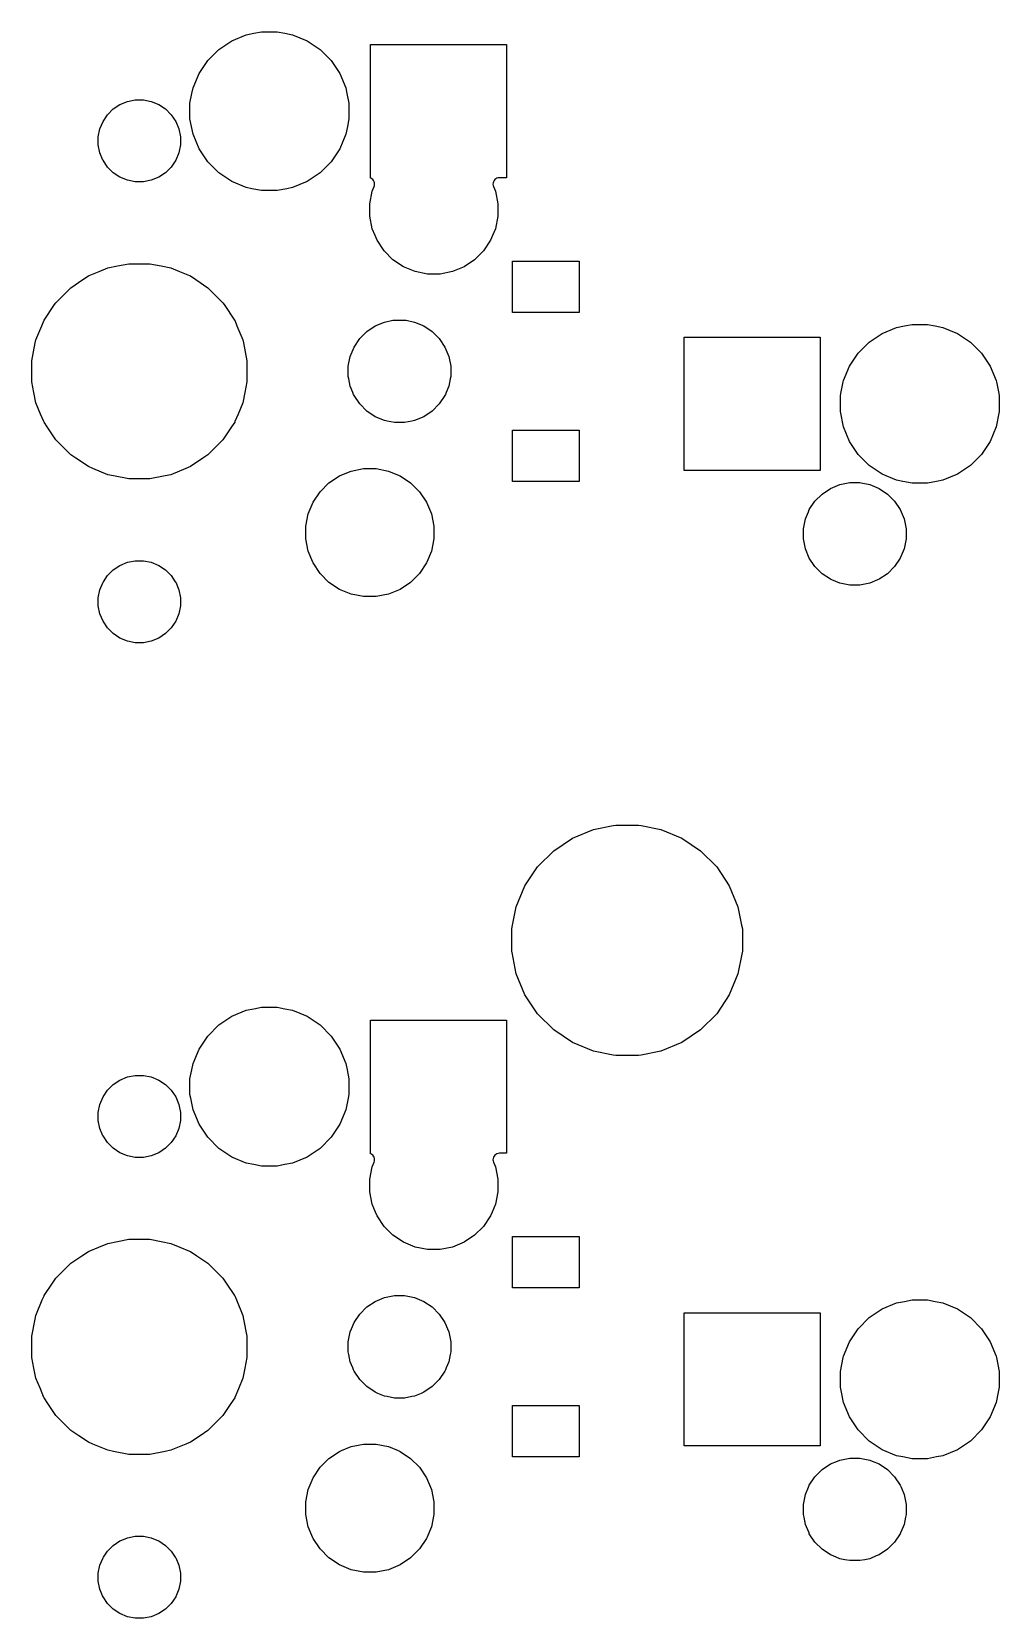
# Model space of a CAD drawing. Extents: x 52 to 337, y -159 to -34.
# Drawn here: x 278.89 to 297.78, y -70.39 to -39.41 of the extents above; entities that cross this region are included whole.
import ezdxf

# ---------------------------------------------------------------- set-up
doc = ezdxf.new("R2010")
doc.units = 0
doc.layers.add('BLACK', color=7, linetype='CONTINUOUS')

msp = doc.modelspace()

# ---------------------------------------------------------------- linework, layer by layer
at = {"layer": 'BLACK', "linetype": 'CONTINUOUS'}
for p, q in [((282.539, -39.7528), (282.793, -39.583)), ((282.793, -39.583), (283.075, -39.4661)), ((283.075, -39.4661), (283.225, -39.4363)), ((283.225, -39.4363), (283.375, -39.4065)), ((283.375, -39.4065), (283.68, -39.4065)), ((283.68, -39.4065), (283.83, -39.4363)), ((283.83, -39.4363), (283.98, -39.4661)), ((283.98, -39.4661), (284.262, -39.583)), ((284.262, -39.583), (284.516, -39.7528)), ((285.503, -42.2676), (285.503, -39.6565)), ((285.503, -39.6565), (288.155, -39.6565)), ((288.155, -39.6565), (288.155, -42.2585)), ((282.323, -39.9688), (282.539, -39.7528)), ((284.516, -39.7528), (284.732, -39.9688)), ((282.036, -40.5051), (282.153, -40.2228)), ((282.153, -40.2228), (282.323, -39.9688)), ((284.732, -39.9688), (284.902, -40.2228)), ((284.902, -40.2228), (285.019, -40.5051)), ((282.015, -40.6136), (282.036, -40.5051)), ((285.019, -40.5051), (285.04, -40.6136)), ((280.477, -40.9153), (280.608, -40.8277)), ((280.608, -40.8277), (280.754, -40.7673)), ((280.608, -40.8277), (280.608, -40.8277)), ((280.754, -40.7673), (280.909, -40.7365)), ((280.909, -40.7365), (281.066, -40.7365)), ((281.066, -40.7365), (281.221, -40.7673)), ((281.221, -40.7673), (281.367, -40.8277)), ((281.367, -40.8277), (281.367, -40.8277)), ((281.367, -40.8277), (281.498, -40.9153)), ((281.976, -40.8047), (282.015, -40.6136)), ((281.976, -41.1103), (281.976, -40.8047)), ((285.04, -40.6136), (285.078, -40.8047)), ((285.078, -40.8047), (285.078, -41.1103)), ((280.217, -41.3039), (280.278, -41.1581)), ((280.278, -41.1581), (280.365, -41.0269)), ((280.278, -41.1581), (280.278, -41.1581)), ((280.365, -41.0269), (280.477, -40.9153)), ((281.498, -40.9153), (281.61, -41.0269)), ((281.61, -41.0269), (281.697, -41.1581)), ((281.697, -41.1581), (281.697, -41.1581)), ((281.697, -41.1581), (281.758, -41.3039)), ((282.006, -41.2601), (281.976, -41.1103)), ((285.078, -41.1103), (285.049, -41.2601)), ((280.186, -41.4586), (280.217, -41.3039)), ((280.186, -41.6164), (280.186, -41.4586)), ((281.758, -41.3039), (281.788, -41.4586)), ((281.788, -41.4586), (281.788, -41.6164)), ((282.036, -41.4099), (282.006, -41.2601)), ((282.153, -41.6922), (282.036, -41.4099)), ((285.019, -41.4099), (284.902, -41.6922)), ((285.049, -41.2601), (285.019, -41.4099)), ((280.217, -41.7711), (280.186, -41.6164)), ((280.277, -41.9158), (280.217, -41.7711)), ((281.758, -41.7711), (281.698, -41.9158)), ((281.788, -41.6164), (281.758, -41.7711)), ((282.323, -41.9462), (282.153, -41.6922)), ((284.902, -41.6922), (284.732, -41.9462)), ((280.278, -41.9169), (280.277, -41.9158)), ((280.365, -42.0481), (280.278, -41.9169)), ((280.477, -42.1597), (280.365, -42.0481)), ((281.61, -42.0481), (281.498, -42.1597)), ((281.697, -41.9169), (281.61, -42.0481)), ((281.698, -41.9158), (281.697, -41.9169)), ((282.539, -42.1622), (282.323, -41.9462)), ((284.732, -41.9462), (284.516, -42.1622)), ((280.608, -42.2473), (280.477, -42.1597)), ((280.754, -42.3077), (280.608, -42.2473)), ((280.608, -42.2473), (280.608, -42.2473)), ((280.608, -42.2473), (280.608, -42.2473)), ((280.909, -42.3385), (280.754, -42.3077)), ((281.066, -42.3385), (280.909, -42.3385)), ((281.221, -42.3077), (281.066, -42.3385)), ((281.367, -42.2473), (281.221, -42.3077)), ((281.498, -42.1597), (281.367, -42.2473)), ((281.367, -42.2473), (281.367, -42.2473)), ((281.367, -42.2473), (281.367, -42.2473)), ((282.793, -42.332), (282.539, -42.1622)), ((283.075, -42.4489), (282.793, -42.332)), ((284.262, -42.332), (283.98, -42.4489)), ((284.516, -42.1622), (284.262, -42.332)), ((285.505, -42.268), (285.503, -42.2676)), ((285.526, -42.2796), (285.505, -42.268)), ((285.545, -42.2951), (285.526, -42.2796)), ((285.535, -42.5226), (285.572, -42.4313)), ((285.561, -42.3141), (285.545, -42.2951)), ((285.572, -42.3357), (285.561, -42.3141)), ((285.579, -42.3591), (285.572, -42.3357)), ((285.572, -42.4313), (285.579, -42.4079)), ((285.582, -42.3835), (285.579, -42.3591)), ((285.579, -42.4079), (285.582, -42.3835)), ((287.896, -42.3591), (287.893, -42.3835)), ((287.893, -42.3835), (287.896, -42.4079)), ((287.903, -42.3357), (287.896, -42.3591)), ((287.896, -42.4079), (287.903, -42.4313)), ((287.914, -42.3141), (287.903, -42.3357)), ((287.903, -42.4313), (287.94, -42.5226)), ((287.93, -42.2951), (287.914, -42.3141)), ((287.949, -42.2796), (287.93, -42.2951)), ((287.97, -42.268), (287.949, -42.2796)), ((287.994, -42.2609), (287.97, -42.268)), ((288.018, -42.2585), (287.994, -42.2609)), ((288.155, -42.2585), (288.018, -42.2585)), ((283.187, -42.4712), (283.075, -42.4489)), ((283.375, -42.5085), (283.187, -42.4712)), ((283.68, -42.5085), (283.375, -42.5085)), ((283.868, -42.4712), (283.68, -42.5085)), ((283.98, -42.4489), (283.868, -42.4712)), ((285.486, -42.7643), (285.535, -42.5226)), ((287.94, -42.5226), (287.988, -42.7643)), ((285.486, -43.0107), (285.486, -42.7643)), ((285.535, -43.2524), (285.486, -43.0107)), ((287.988, -43.0107), (287.94, -43.2524)), ((287.988, -42.7643), (287.988, -43.0107)), ((285.589, -43.3843), (285.535, -43.2524)), ((287.94, -43.2524), (287.886, -43.3843)), ((285.629, -43.4801), (285.589, -43.3843)), ((285.766, -43.685), (285.629, -43.4801)), ((287.846, -43.4801), (287.709, -43.685)), ((287.886, -43.3843), (287.846, -43.4801)), ((280.375, -44.0172), (280.563, -43.9797)), ((280.563, -43.9797), (280.781, -43.9365)), ((280.781, -43.9365), (281.194, -43.9365)), ((281.194, -43.9365), (281.412, -43.9797)), ((281.412, -43.9797), (281.6, -44.0172)), ((285.94, -43.8592), (285.766, -43.685)), ((286.145, -43.9961), (285.94, -43.8592)), ((287.535, -43.8592), (287.33, -43.9961)), ((287.709, -43.685), (287.535, -43.8592)), ((288.274, -44.8885), (288.274, -43.8865)), ((288.274, -43.8865), (289.576, -43.8865)), ((289.576, -43.8865), (289.576, -44.8885)), ((279.648, -44.4055), (279.885, -44.247)), ((279.885, -44.247), (279.992, -44.1756)), ((279.992, -44.1756), (280.006, -44.1698)), ((280.006, -44.1698), (280.201, -44.089)), ((280.201, -44.089), (280.375, -44.0172)), ((281.6, -44.0172), (281.774, -44.089)), ((281.774, -44.089), (281.969, -44.1698)), ((281.969, -44.1698), (281.983, -44.1756)), ((281.983, -44.1756), (282.09, -44.247)), ((282.09, -44.247), (282.327, -44.4055)), ((286.373, -44.0904), (286.145, -43.9961)), ((286.145, -43.9961), (286.145, -43.9961)), ((286.145, -43.9961), (286.145, -43.9961)), ((286.614, -44.1385), (286.373, -44.0904)), ((286.861, -44.1385), (286.614, -44.1385)), ((287.102, -44.0904), (286.861, -44.1385)), ((287.33, -43.9961), (287.102, -44.0904)), ((287.33, -43.9961), (287.33, -43.9961)), ((287.33, -43.9961), (287.33, -43.9961)), ((279.356, -44.6982), (279.648, -44.4055)), ((282.327, -44.4055), (282.619, -44.6982)), ((279.129, -45.0365), (279.333, -44.7313)), ((279.333, -44.7313), (279.356, -44.6982)), ((282.619, -44.6982), (282.642, -44.7313)), ((282.642, -44.7313), (282.846, -45.0365)), ((289.576, -44.8885), (288.274, -44.8885)), ((278.967, -45.4247), (279.081, -45.1504)), ((279.081, -45.1504), (279.126, -45.0423)), ((279.126, -45.0423), (279.129, -45.0365)), ((282.846, -45.0365), (282.849, -45.0423)), ((282.849, -45.0423), (282.894, -45.1504)), ((282.894, -45.1504), (283.008, -45.4247)), ((285.429, -45.26), (285.593, -45.1504)), ((285.593, -45.1504), (285.776, -45.075)), ((285.776, -45.075), (285.94, -45.0423)), ((285.94, -45.0423), (285.969, -45.0365)), ((285.969, -45.0365), (286.166, -45.0365)), ((286.166, -45.0365), (286.195, -45.0423)), ((286.195, -45.0423), (286.359, -45.075)), ((286.359, -45.075), (286.542, -45.1504)), ((286.542, -45.1504), (286.706, -45.26)), ((295.493, -45.298), (295.775, -45.1811)), ((295.775, -45.1811), (295.929, -45.1504)), ((295.929, -45.1504), (296.075, -45.1215)), ((296.075, -45.1215), (296.38, -45.1215)), ((296.38, -45.1215), (296.526, -45.1504)), ((296.526, -45.1504), (296.68, -45.1811)), ((296.68, -45.1811), (296.962, -45.298)), ((278.886, -45.8306), (278.956, -45.4827)), ((278.956, -45.4827), (278.967, -45.4247)), ((283.008, -45.4247), (283.019, -45.4827)), ((283.019, -45.4827), (283.088, -45.8306)), ((285.18, -45.5633), (285.29, -45.3994)), ((285.29, -45.3994), (285.429, -45.26)), ((286.706, -45.26), (286.845, -45.3994)), ((286.845, -45.3994), (286.955, -45.5633)), ((291.627, -47.9735), (291.627, -45.3715)), ((291.627, -45.3715), (294.279, -45.3715)), ((294.279, -45.3715), (294.279, -47.9735)), ((295.023, -45.6838), (295.239, -45.4678)), ((295.239, -45.4678), (295.493, -45.298)), ((296.962, -45.298), (297.216, -45.4678)), ((297.216, -45.4678), (297.432, -45.6838)), ((278.886, -46.2444), (278.886, -45.8306)), ((283.088, -45.8306), (283.088, -46.2444)), ((285.066, -45.9389), (285.105, -45.7455)), ((285.105, -45.7455), (285.124, -45.7005)), ((285.124, -45.7005), (285.18, -45.5633)), ((286.955, -45.5633), (287.011, -45.7005)), ((287.011, -45.7005), (287.03, -45.7455)), ((287.03, -45.7455), (287.068, -45.9389)), ((294.853, -45.9378), (295.023, -45.6838)), ((297.432, -45.6838), (297.602, -45.9378)), ((285.066, -46.1361), (285.066, -45.9389)), ((285.076, -46.1857), (285.066, -46.1361)), ((287.068, -46.1361), (287.059, -46.1857)), ((287.068, -45.9389), (287.068, -46.1361)), ((294.736, -46.2201), (294.853, -45.9378)), ((297.602, -45.9378), (297.719, -46.2201)), ((278.928, -46.4547), (278.886, -46.2444)), ((278.967, -46.6503), (278.928, -46.4547)), ((283.047, -46.4547), (283.008, -46.6503)), ((283.088, -46.2444), (283.047, -46.4547)), ((285.105, -46.3295), (285.076, -46.1857)), ((285.157, -46.4547), (285.105, -46.3295)), ((285.171, -46.4899), (285.157, -46.4547)), ((286.978, -46.4547), (286.964, -46.4899)), ((287.03, -46.3295), (286.978, -46.4547)), ((287.059, -46.1857), (287.03, -46.3295)), ((294.677, -46.5197), (294.686, -46.4697)), ((294.686, -46.4697), (294.731, -46.2444)), ((294.731, -46.2444), (294.736, -46.2201)), ((297.719, -46.2201), (297.724, -46.2444)), ((297.724, -46.2444), (297.769, -46.4697)), ((297.769, -46.4697), (297.779, -46.5197)), ((279.06, -46.874), (278.967, -46.6503)), ((283.008, -46.6503), (282.915, -46.874)), ((285.18, -46.5117), (285.171, -46.4899)), ((285.29, -46.6756), (285.18, -46.5117)), ((285.429, -46.815), (285.29, -46.6756)), ((286.845, -46.6756), (286.706, -46.815)), ((286.955, -46.5117), (286.845, -46.6756)), ((286.964, -46.4899), (286.955, -46.5117)), ((294.677, -46.8253), (294.677, -46.5197)), ((297.779, -46.5197), (297.779, -46.8253)), ((279.121, -47.021), (279.06, -46.874)), ((279.126, -47.0327), (279.121, -47.021)), ((279.185, -47.1216), (279.126, -47.0327)), ((282.849, -47.0327), (282.79, -47.1216)), ((282.854, -47.021), (282.849, -47.0327)), ((282.915, -46.874), (282.854, -47.021)), ((285.593, -46.9246), (285.429, -46.815)), ((285.594, -46.9247), (285.593, -46.9246)), ((285.593, -46.9246), (285.593, -46.9246)), ((285.593, -46.9246), (285.593, -46.9246)), ((285.776, -47), (285.594, -46.9247)), ((285.825, -47.0098), (285.776, -47)), ((285.969, -47.0385), (285.825, -47.0098)), ((286.166, -47.0385), (285.969, -47.0385)), ((286.31, -47.0098), (286.166, -47.0385)), ((286.359, -47), (286.31, -47.0098)), ((286.541, -46.9247), (286.359, -47)), ((286.542, -46.9246), (286.541, -46.9247)), ((286.706, -46.815), (286.542, -46.9246)), ((286.542, -46.9246), (286.542, -46.9246)), ((286.542, -46.9246), (286.542, -46.9246)), ((294.736, -47.1249), (294.677, -46.8253)), ((297.779, -46.8253), (297.719, -47.1249)), ((279.356, -47.3768), (279.185, -47.1216)), ((279.648, -47.6695), (279.356, -47.3768)), ((282.619, -47.3768), (282.327, -47.6695)), ((282.79, -47.1216), (282.619, -47.3768)), ((288.274, -48.1885), (288.274, -47.1865)), ((288.274, -47.1865), (289.576, -47.1865)), ((289.576, -47.1865), (289.576, -48.1885)), ((294.853, -47.4072), (294.736, -47.1249)), ((297.719, -47.1249), (297.602, -47.4072)), ((279.745, -47.7338), (279.648, -47.6695)), ((282.327, -47.6695), (282.23, -47.7338)), ((295.023, -47.6612), (294.853, -47.4072)), ((295.239, -47.8772), (295.023, -47.6612)), ((297.432, -47.6612), (297.216, -47.8772)), ((297.602, -47.4072), (297.432, -47.6612)), ((279.992, -47.8994), (279.745, -47.7338)), ((280.082, -47.9365), (279.992, -47.8994)), ((279.992, -47.8994), (279.992, -47.8994)), ((279.992, -47.8994), (279.992, -47.8994)), ((280.375, -48.0578), (280.082, -47.9365)), ((281.893, -47.9365), (281.6, -48.0578)), ((281.983, -47.8994), (281.893, -47.9365)), ((282.23, -47.7338), (281.983, -47.8994)), ((281.983, -47.8994), (281.983, -47.8994)), ((281.983, -47.8994), (281.983, -47.8994)), ((284.912, -48.0717), (285.123, -47.9846)), ((285.123, -47.9846), (285.364, -47.9365)), ((285.364, -47.9365), (285.611, -47.9365)), ((285.611, -47.9365), (285.852, -47.9846)), ((285.852, -47.9846), (286.063, -48.0717)), ((294.279, -47.9735), (291.627, -47.9735)), ((295.493, -48.047), (295.239, -47.8772)), ((297.216, -47.8772), (296.962, -48.047)), ((280.481, -48.0789), (280.375, -48.0578)), ((280.781, -48.1385), (280.481, -48.0789)), ((281.194, -48.1385), (280.781, -48.1385)), ((281.494, -48.0789), (281.194, -48.1385)), ((281.6, -48.0578), (281.494, -48.0789)), ((284.516, -48.39), (284.69, -48.2158)), ((284.69, -48.2158), (284.895, -48.0789)), ((284.895, -48.0789), (284.912, -48.0717)), ((286.063, -48.0717), (286.08, -48.0789)), ((286.08, -48.0789), (286.285, -48.2158)), ((286.285, -48.2158), (286.459, -48.39)), ((289.576, -48.1885), (288.274, -48.1885)), ((294.319, -48.435), (294.483, -48.3254)), ((294.483, -48.3254), (294.666, -48.25)), ((294.666, -48.25), (294.83, -48.2173)), ((294.83, -48.2173), (294.859, -48.2115)), ((294.859, -48.2115), (295.056, -48.2115)), ((295.056, -48.2115), (295.085, -48.2173)), ((295.085, -48.2173), (295.249, -48.25)), ((295.249, -48.25), (295.432, -48.3254)), ((295.432, -48.3254), (295.596, -48.435)), ((295.775, -48.1639), (295.493, -48.047)), ((295.899, -48.1885), (295.775, -48.1639)), ((296.075, -48.2235), (295.899, -48.1885)), ((296.38, -48.2235), (296.075, -48.2235)), ((296.556, -48.1885), (296.38, -48.2235)), ((296.68, -48.1639), (296.556, -48.1885)), ((296.962, -48.047), (296.68, -48.1639)), ((284.285, -48.8226), (284.379, -48.5949)), ((284.379, -48.5949), (284.516, -48.39)), ((284.379, -48.5949), (284.379, -48.5949)), ((286.459, -48.39), (286.596, -48.5949)), ((286.596, -48.5949), (286.596, -48.5949)), ((286.596, -48.5949), (286.69, -48.8226)), ((294.07, -48.7383), (294.18, -48.5744)), ((294.18, -48.5744), (294.319, -48.435)), ((295.596, -48.435), (295.735, -48.5744)), ((295.735, -48.5744), (295.845, -48.7383)), ((284.236, -49.0643), (284.285, -48.8226)), ((286.69, -48.8226), (286.738, -49.0643)), ((293.957, -49.1139), (293.995, -48.9205)), ((293.995, -48.9205), (294.053, -48.7797)), ((294.053, -48.7797), (294.07, -48.7384)), ((294.07, -48.7384), (294.07, -48.7383)), ((295.845, -48.7383), (295.845, -48.7384)), ((295.845, -48.7384), (295.862, -48.7797)), ((295.862, -48.7797), (295.92, -48.9205)), ((295.92, -48.9205), (295.959, -49.1139)), ((284.236, -49.3107), (284.236, -49.0643)), ((286.738, -49.0643), (286.738, -49.3107)), ((293.957, -49.3111), (293.957, -49.1139)), ((295.959, -49.1139), (295.959, -49.3111)), ((284.285, -49.5524), (284.236, -49.3107)), ((284.374, -49.7673), (284.285, -49.5524)), ((286.69, -49.5524), (286.601, -49.7673)), ((286.738, -49.3107), (286.69, -49.5524)), ((293.995, -49.5045), (293.957, -49.3111)), ((294.07, -49.6867), (293.995, -49.5045)), ((295.92, -49.5045), (295.845, -49.6867)), ((295.959, -49.3111), (295.92, -49.5045)), ((280.477, -49.9153), (280.608, -49.8277)), ((280.608, -49.8277), (280.754, -49.7673)), ((280.608, -49.8277), (280.608, -49.8277)), ((280.754, -49.7673), (280.909, -49.7365)), ((280.909, -49.7365), (281.066, -49.7365)), ((281.066, -49.7365), (281.221, -49.7673)), ((281.221, -49.7673), (281.367, -49.8277)), ((281.367, -49.8277), (281.367, -49.8277)), ((281.367, -49.8277), (281.498, -49.9153)), ((284.379, -49.7801), (284.374, -49.7673)), ((284.516, -49.985), (284.379, -49.7801)), ((286.596, -49.7801), (286.459, -49.985)), ((286.601, -49.7673), (286.596, -49.7801)), ((294.18, -49.8506), (294.07, -49.6867)), ((294.319, -49.99), (294.18, -49.8506)), ((295.735, -49.8506), (295.596, -49.99)), ((295.845, -49.6867), (295.735, -49.8506)), ((280.217, -50.3039), (280.278, -50.1581)), ((280.278, -50.1581), (280.285, -50.1476)), ((280.285, -50.1476), (280.365, -50.0269)), ((280.365, -50.0269), (280.477, -49.9153)), ((281.498, -49.9153), (281.61, -50.0269)), ((281.61, -50.0269), (281.69, -50.1476)), ((281.69, -50.1476), (281.697, -50.1581)), ((281.697, -50.1581), (281.758, -50.3039)), ((284.69, -50.1592), (284.516, -49.985)), ((284.895, -50.2961), (284.69, -50.1592)), ((286.285, -50.1592), (286.08, -50.2961)), ((286.459, -49.985), (286.285, -50.1592)), ((294.483, -50.0996), (294.319, -49.99)), ((294.511, -50.111), (294.483, -50.0996)), ((294.483, -50.0996), (294.483, -50.0996)), ((294.483, -50.0996), (294.483, -50.0996)), ((294.666, -50.175), (294.511, -50.111)), ((294.859, -50.2135), (294.666, -50.175)), ((295.249, -50.175), (295.056, -50.2135)), ((295.404, -50.111), (295.249, -50.175)), ((295.432, -50.0996), (295.404, -50.111)), ((295.596, -49.99), (295.432, -50.0996)), ((295.432, -50.0996), (295.432, -50.0996)), ((295.432, -50.0996), (295.432, -50.0996)), ((280.186, -50.4586), (280.217, -50.3039)), ((280.186, -50.6164), (280.186, -50.4586)), ((281.758, -50.3039), (281.788, -50.4586)), ((281.788, -50.4586), (281.788, -50.6164)), ((285.123, -50.3904), (284.895, -50.2961)), ((284.895, -50.2961), (284.895, -50.2961)), ((284.895, -50.2961), (284.895, -50.2961)), ((285.364, -50.4385), (285.123, -50.3904)), ((285.611, -50.4385), (285.364, -50.4385)), ((285.852, -50.3904), (285.611, -50.4385)), ((286.08, -50.2961), (285.852, -50.3904)), ((286.08, -50.2961), (286.08, -50.2961)), ((286.08, -50.2961), (286.08, -50.2961)), ((295.056, -50.2135), (294.859, -50.2135)), ((280.217, -50.7711), (280.186, -50.6164)), ((280.278, -50.9169), (280.217, -50.7711)), ((281.758, -50.7711), (281.697, -50.9169)), ((281.788, -50.6164), (281.758, -50.7711)), ((280.365, -51.0481), (280.278, -50.9169)), ((280.278, -50.9169), (280.278, -50.9169)), ((280.477, -51.1597), (280.365, -51.0481)), ((281.61, -51.0481), (281.498, -51.1597)), ((281.697, -50.9169), (281.61, -51.0481)), ((281.697, -50.9169), (281.697, -50.9169)), ((280.608, -51.2473), (280.477, -51.1597)), ((280.754, -51.3077), (280.608, -51.2473)), ((280.608, -51.2473), (280.608, -51.2473)), ((280.608, -51.2473), (280.608, -51.2473)), ((280.909, -51.3385), (280.754, -51.3077)), ((281.066, -51.3385), (280.909, -51.3385)), ((281.221, -51.3077), (281.066, -51.3385)), ((281.367, -51.2473), (281.221, -51.3077)), ((281.498, -51.1597), (281.367, -51.2473)), ((281.367, -51.2473), (281.367, -51.2473)), ((281.367, -51.2473), (281.367, -51.2473)), ((289.446, -55.1552), (289.856, -54.9855)), ((289.856, -54.9855), (290.237, -54.9098)), ((290.237, -54.9098), (290.291, -54.899)), ((290.291, -54.899), (290.734, -54.899)), ((290.734, -54.899), (290.788, -54.9098)), ((290.788, -54.9098), (291.169, -54.9855)), ((291.169, -54.9855), (291.579, -55.1552)), ((288.764, -55.7151), (289.078, -55.4015)), ((289.078, -55.4015), (289.446, -55.1552)), ((291.579, -55.1552), (291.947, -55.4015)), ((291.947, -55.4015), (292.261, -55.7151)), ((288.518, -56.0838), (288.764, -55.7151)), ((292.261, -55.7151), (292.507, -56.0838)), ((288.348, -56.4934), (288.518, -56.0838)), ((292.507, -56.0838), (292.677, -56.4934)), ((288.277, -56.8524), (288.348, -56.4934)), ((292.677, -56.4934), (292.748, -56.8524)), ((288.262, -56.9283), (288.277, -56.8524)), ((288.262, -57.3717), (288.262, -56.9283)), ((292.748, -56.8524), (292.763, -56.9283)), ((292.763, -56.9283), (292.763, -57.3717)), ((288.265, -57.389), (288.262, -57.3717)), ((288.348, -57.8066), (288.265, -57.389)), ((292.76, -57.389), (292.677, -57.8066)), ((292.763, -57.3717), (292.76, -57.389)), ((288.518, -58.2162), (288.348, -57.8066)), ((292.677, -57.8066), (292.507, -58.2162)), ((288.764, -58.5849), (288.518, -58.2162)), ((292.507, -58.2162), (292.261, -58.5849)), ((282.793, -58.633), (283.075, -58.5161)), ((283.075, -58.5161), (283.225, -58.4863)), ((283.225, -58.4863), (283.375, -58.4565)), ((283.375, -58.4565), (283.68, -58.4565)), ((283.68, -58.4565), (283.83, -58.4863)), ((283.83, -58.4863), (283.98, -58.5161)), ((283.98, -58.5161), (284.262, -58.633)), ((282.323, -59.0188), (282.539, -58.8028)), ((282.539, -58.8028), (282.793, -58.633)), ((284.262, -58.633), (284.516, -58.8028)), ((284.516, -58.8028), (284.732, -59.0188)), ((285.503, -61.3176), (285.503, -58.7065)), ((285.503, -58.7065), (288.155, -58.7065)), ((288.155, -58.7065), (288.155, -61.3085)), ((289.078, -58.8985), (288.764, -58.5849)), ((292.261, -58.5849), (291.947, -58.8985)), ((282.153, -59.2728), (282.323, -59.0188)), ((284.732, -59.0188), (284.902, -59.2728)), ((289.446, -59.1448), (289.078, -58.8985)), ((289.856, -59.3145), (289.446, -59.1448)), ((291.579, -59.1448), (291.169, -59.3145)), ((291.947, -58.8985), (291.579, -59.1448)), ((282.036, -59.5551), (282.153, -59.2728)), ((284.902, -59.2728), (285.019, -59.5551)), ((290.237, -59.3902), (289.856, -59.3145)), ((290.291, -59.401), (290.237, -59.3902)), ((290.734, -59.401), (290.291, -59.401)), ((290.788, -59.3902), (290.734, -59.401)), ((291.169, -59.3145), (290.788, -59.3902)), ((280.754, -59.8173), (280.909, -59.7865)), ((280.909, -59.7865), (281.066, -59.7865)), ((281.066, -59.7865), (281.221, -59.8173)), ((281.976, -59.8547), (282.011, -59.6795)), ((282.011, -59.6795), (282.036, -59.5551)), ((285.019, -59.5551), (285.044, -59.6795)), ((285.044, -59.6795), (285.078, -59.8547)), ((280.278, -60.2081), (280.365, -60.0769)), ((280.365, -60.0769), (280.477, -59.9653)), ((280.477, -59.9653), (280.608, -59.8777)), ((280.608, -59.8777), (280.754, -59.8173)), ((280.608, -59.8777), (280.608, -59.8777)), ((281.221, -59.8173), (281.367, -59.8777)), ((281.367, -59.8777), (281.367, -59.8777)), ((281.367, -59.8777), (281.498, -59.9653)), ((281.498, -59.9653), (281.61, -60.0769)), ((281.61, -60.0769), (281.697, -60.2081)), ((281.976, -60.1603), (281.976, -59.8547)), ((285.078, -59.8547), (285.078, -60.1603)), ((280.186, -60.5086), (280.217, -60.3539)), ((280.217, -60.3539), (280.278, -60.2081)), ((280.278, -60.2081), (280.278, -60.2081)), ((281.697, -60.2081), (281.697, -60.2081)), ((281.697, -60.2081), (281.758, -60.3539)), ((281.758, -60.3539), (281.788, -60.5086)), ((281.991, -60.2317), (281.976, -60.1603)), ((282.036, -60.4599), (281.991, -60.2317)), ((285.064, -60.2317), (285.019, -60.4599)), ((285.078, -60.1603), (285.064, -60.2317)), ((280.186, -60.6664), (280.186, -60.5086)), ((280.217, -60.8211), (280.186, -60.6664)), ((281.788, -60.6664), (281.758, -60.8211)), ((281.788, -60.5086), (281.788, -60.6664)), ((282.153, -60.7422), (282.036, -60.4599)), ((285.019, -60.4599), (284.902, -60.7422)), ((280.277, -60.9658), (280.217, -60.8211)), ((280.278, -60.9669), (280.277, -60.9658)), ((280.365, -61.0981), (280.278, -60.9669)), ((281.697, -60.9669), (281.61, -61.0981)), ((281.698, -60.9658), (281.697, -60.9669)), ((281.758, -60.8211), (281.698, -60.9658)), ((282.323, -60.9962), (282.153, -60.7422)), ((282.539, -61.2122), (282.323, -60.9962)), ((284.732, -60.9962), (284.516, -61.2122)), ((284.902, -60.7422), (284.732, -60.9962)), ((280.477, -61.2097), (280.365, -61.0981)), ((280.608, -61.2973), (280.477, -61.2097)), ((280.754, -61.3577), (280.608, -61.2973)), ((280.608, -61.2973), (280.608, -61.2973)), ((280.608, -61.2973), (280.608, -61.2973)), ((281.367, -61.2973), (281.221, -61.3577)), ((281.498, -61.2097), (281.367, -61.2973)), ((281.367, -61.2973), (281.367, -61.2973)), ((281.367, -61.2973), (281.367, -61.2973)), ((281.61, -61.0981), (281.498, -61.2097)), ((282.793, -61.382), (282.539, -61.2122)), ((284.516, -61.2122), (284.262, -61.382)), ((285.505, -61.318), (285.503, -61.3176)), ((285.526, -61.3296), (285.505, -61.318)), ((285.545, -61.3451), (285.526, -61.3296)), ((287.949, -61.3296), (287.93, -61.3451)), ((287.97, -61.318), (287.949, -61.3296)), ((287.994, -61.3109), (287.97, -61.318)), ((288.018, -61.3085), (287.994, -61.3109)), ((288.155, -61.3085), (288.018, -61.3085)), ((280.909, -61.3885), (280.754, -61.3577)), ((281.066, -61.3885), (280.909, -61.3885)), ((281.221, -61.3577), (281.066, -61.3885)), ((283.075, -61.4989), (282.793, -61.382)), ((283.225, -61.5287), (283.075, -61.4989)), ((283.375, -61.5585), (283.225, -61.5287)), ((283.68, -61.5585), (283.375, -61.5585)), ((283.83, -61.5287), (283.68, -61.5585)), ((283.98, -61.4989), (283.83, -61.5287)), ((284.262, -61.382), (283.98, -61.4989)), ((285.486, -61.8143), (285.535, -61.5726)), ((285.535, -61.5726), (285.572, -61.4813)), ((285.561, -61.3641), (285.545, -61.3451)), ((285.572, -61.3857), (285.561, -61.3641)), ((285.579, -61.4091), (285.572, -61.3857)), ((285.572, -61.4813), (285.579, -61.4579)), ((285.582, -61.4335), (285.579, -61.4091)), ((285.579, -61.4579), (285.582, -61.4335)), ((287.896, -61.4091), (287.893, -61.4335)), ((287.893, -61.4335), (287.896, -61.4579)), ((287.903, -61.3857), (287.896, -61.4091)), ((287.896, -61.4579), (287.903, -61.4813)), ((287.914, -61.3641), (287.903, -61.3857)), ((287.903, -61.4813), (287.94, -61.5726)), ((287.93, -61.3451), (287.914, -61.3641)), ((287.94, -61.5726), (287.988, -61.8143)), ((285.486, -62.0607), (285.486, -61.8143)), ((287.988, -61.8143), (287.988, -62.0607)), ((285.535, -62.3024), (285.486, -62.0607)), ((287.988, -62.0607), (287.94, -62.3024)), ((285.599, -62.4581), (285.535, -62.3024)), ((285.629, -62.5301), (285.599, -62.4581)), ((285.766, -62.735), (285.629, -62.5301)), ((287.846, -62.5301), (287.709, -62.735)), ((287.876, -62.4581), (287.846, -62.5301)), ((287.94, -62.3024), (287.876, -62.4581)), ((285.94, -62.9092), (285.766, -62.735)), ((287.709, -62.735), (287.535, -62.9092)), ((280.006, -63.2197), (280.198, -63.1404)), ((280.198, -63.1404), (280.375, -63.0672)), ((280.375, -63.0672), (280.563, -63.0297)), ((280.563, -63.0297), (280.781, -62.9865)), ((280.781, -62.9865), (281.194, -62.9865)), ((281.194, -62.9865), (281.412, -63.0297)), ((281.412, -63.0297), (281.6, -63.0672)), ((281.6, -63.0672), (281.777, -63.1404)), ((281.777, -63.1404), (281.969, -63.2197)), ((286.145, -63.0461), (285.94, -62.9092)), ((286.373, -63.1404), (286.145, -63.0461)), ((286.145, -63.0461), (286.145, -63.0461)), ((286.145, -63.0461), (286.145, -63.0461)), ((286.614, -63.1885), (286.373, -63.1404)), ((286.861, -63.1885), (286.614, -63.1885)), ((287.102, -63.1404), (286.861, -63.1885)), ((287.33, -63.0461), (287.102, -63.1404)), ((287.535, -62.9092), (287.33, -63.0461)), ((287.33, -63.0461), (287.33, -63.0461)), ((287.33, -63.0461), (287.33, -63.0461)), ((288.274, -63.9385), (288.274, -62.9365)), ((288.274, -62.9365), (289.576, -62.9365)), ((289.576, -62.9365), (289.576, -63.9385)), ((279.356, -63.7482), (279.648, -63.4555)), ((279.648, -63.4555), (279.863, -63.3117)), ((279.863, -63.3117), (279.992, -63.2256)), ((279.992, -63.2256), (280.006, -63.2197)), ((281.969, -63.2197), (281.983, -63.2256)), ((281.983, -63.2256), (282.112, -63.3117)), ((282.112, -63.3117), (282.327, -63.4555)), ((282.327, -63.4555), (282.619, -63.7482)), ((279.293, -63.8414), (279.356, -63.7482)), ((282.619, -63.7482), (282.682, -63.8414)), ((279.093, -64.1715), (279.126, -64.0923)), ((279.126, -64.0923), (279.129, -64.0865)), ((279.129, -64.0865), (279.293, -63.8414)), ((282.682, -63.8414), (282.846, -64.0865)), ((282.846, -64.0865), (282.849, -64.0923)), ((282.849, -64.0923), (282.882, -64.1715)), ((285.593, -64.2004), (285.776, -64.125)), ((285.776, -64.125), (285.94, -64.0923)), ((285.94, -64.0923), (285.969, -64.0865)), ((285.969, -64.0865), (286.166, -64.0865)), ((286.166, -64.0865), (286.195, -64.0923)), ((286.195, -64.0923), (286.359, -64.125)), ((286.359, -64.125), (286.542, -64.2004)), ((289.576, -63.9385), (288.274, -63.9385)), ((278.967, -64.4747), (279.093, -64.1715)), ((282.882, -64.1715), (283.008, -64.4747)), ((285.29, -64.4494), (285.429, -64.31)), ((285.429, -64.31), (285.593, -64.2004)), ((286.542, -64.2004), (286.706, -64.31)), ((286.706, -64.31), (286.845, -64.4494)), ((291.626, -67.0235), (291.626, -64.4215)), ((291.626, -64.4215), (294.279, -64.4215)), ((294.279, -64.4215), (294.279, -67.0235)), ((295.239, -64.5178), (295.493, -64.348)), ((295.493, -64.348), (295.775, -64.2311)), ((295.775, -64.2311), (295.929, -64.2004)), ((295.929, -64.2004), (296.075, -64.1715)), ((296.075, -64.1715), (296.38, -64.1715)), ((296.38, -64.1715), (296.526, -64.2004)), ((296.526, -64.2004), (296.68, -64.2311)), ((296.68, -64.2311), (296.962, -64.348)), ((296.962, -64.348), (297.216, -64.5178)), ((278.886, -64.8806), (278.952, -64.549)), ((278.952, -64.549), (278.967, -64.4747)), ((283.008, -64.4747), (283.023, -64.549)), ((283.023, -64.549), (283.088, -64.8806)), ((285.105, -64.7955), (285.131, -64.7338)), ((285.131, -64.7338), (285.18, -64.6133)), ((285.18, -64.6133), (285.29, -64.4494)), ((286.845, -64.4494), (286.955, -64.6133)), ((286.955, -64.6133), (287.004, -64.7338)), ((287.004, -64.7338), (287.03, -64.7955)), ((294.853, -64.9878), (295.023, -64.7338)), ((295.023, -64.7338), (295.239, -64.5178)), ((297.216, -64.5178), (297.432, -64.7338)), ((297.432, -64.7338), (297.602, -64.9878)), ((278.886, -65.2944), (278.886, -64.8806)), ((283.088, -64.8806), (283.088, -65.2944)), ((285.066, -64.9889), (285.105, -64.7955)), ((285.066, -65.1861), (285.066, -64.9889)), ((287.03, -64.7955), (287.068, -64.9889)), ((287.068, -64.9889), (287.068, -65.1861)), ((294.736, -65.2701), (294.853, -64.9878)), ((297.602, -64.9878), (297.719, -65.2701)), ((278.928, -65.5047), (278.886, -65.2944)), ((283.088, -65.2944), (283.047, -65.5047)), ((285.077, -65.2405), (285.066, -65.1861)), ((285.105, -65.3795), (285.077, -65.2405)), ((287.058, -65.2405), (287.03, -65.3795)), ((287.068, -65.1861), (287.058, -65.2405)), ((294.676, -65.5697), (294.731, -65.2944)), ((294.731, -65.2944), (294.736, -65.2701)), ((297.719, -65.2701), (297.724, -65.2944)), ((297.724, -65.2944), (297.779, -65.5697)), ((278.967, -65.7003), (278.928, -65.5047)), ((283.047, -65.5047), (283.008, -65.7003)), ((285.154, -65.4971), (285.105, -65.3795)), ((285.171, -65.5399), (285.154, -65.4971)), ((285.18, -65.5617), (285.171, -65.5399)), ((285.29, -65.7256), (285.18, -65.5617)), ((286.955, -65.5617), (286.845, -65.7256)), ((286.964, -65.5399), (286.955, -65.5617)), ((286.981, -65.4971), (286.964, -65.5399)), ((287.03, -65.3795), (286.981, -65.4971)), ((294.676, -65.8753), (294.676, -65.5697)), ((297.779, -65.5697), (297.779, -65.8753)), ((279.054, -65.91), (278.967, -65.7003)), ((279.125, -66.0805), (279.054, -65.91)), ((282.921, -65.91), (282.85, -66.0805)), ((283.008, -65.7003), (282.921, -65.91)), ((285.429, -65.865), (285.29, -65.7256)), ((285.593, -65.9746), (285.429, -65.865)), ((285.647, -65.9967), (285.593, -65.9746)), ((285.593, -65.9746), (285.593, -65.9746)), ((285.593, -65.9746), (285.593, -65.9746)), ((286.542, -65.9746), (286.488, -65.9967)), ((286.706, -65.865), (286.542, -65.9746)), ((286.542, -65.9746), (286.542, -65.9746)), ((286.542, -65.9746), (286.542, -65.9746)), ((286.845, -65.7256), (286.706, -65.865)), ((294.696, -65.9746), (294.676, -65.8753)), ((294.736, -66.1749), (294.696, -65.9746)), ((297.759, -65.9746), (297.719, -66.1749)), ((297.779, -65.8753), (297.759, -65.9746)), ((279.126, -66.0827), (279.125, -66.0805)), ((279.201, -66.196), (279.126, -66.0827)), ((279.356, -66.4268), (279.201, -66.196)), ((282.774, -66.196), (282.619, -66.4268)), ((282.849, -66.0827), (282.774, -66.196)), ((282.85, -66.0805), (282.849, -66.0827)), ((285.776, -66.05), (285.647, -65.9967)), ((285.825, -66.0598), (285.776, -66.05)), ((285.969, -66.0885), (285.825, -66.0598)), ((286.166, -66.0885), (285.969, -66.0885)), ((286.31, -66.0598), (286.166, -66.0885)), ((286.359, -66.05), (286.31, -66.0598)), ((286.488, -65.9967), (286.359, -66.05)), ((288.274, -67.2385), (288.274, -66.2365)), ((288.274, -66.2365), (289.576, -66.2365)), ((289.576, -66.2365), (289.576, -67.2385)), ((294.853, -66.4572), (294.736, -66.1749)), ((297.719, -66.1749), (297.602, -66.4572)), ((279.648, -66.7195), (279.356, -66.4268)), ((282.619, -66.4268), (282.327, -66.7195)), ((295.023, -66.7112), (294.853, -66.4572)), ((297.602, -66.4572), (297.432, -66.7112)), ((279.803, -66.8232), (279.648, -66.7195)), ((279.992, -66.9494), (279.803, -66.8232)), ((282.172, -66.8232), (281.983, -66.9494)), ((282.327, -66.7195), (282.172, -66.8232)), ((295.239, -66.9272), (295.023, -66.7112)), ((297.432, -66.7112), (297.216, -66.9272)), ((280.082, -66.9865), (279.992, -66.9494)), ((279.992, -66.9494), (279.992, -66.9494)), ((279.992, -66.9494), (279.992, -66.9494)), ((280.375, -67.1078), (280.082, -66.9865)), ((280.481, -67.1289), (280.375, -67.1078)), ((280.781, -67.1885), (280.481, -67.1289)), ((281.194, -67.1885), (280.781, -67.1885)), ((281.494, -67.1289), (281.194, -67.1885)), ((281.6, -67.1078), (281.494, -67.1289)), ((281.893, -66.9865), (281.6, -67.1078)), ((281.983, -66.9494), (281.893, -66.9865)), ((281.983, -66.9494), (281.983, -66.9494)), ((281.983, -66.9494), (281.983, -66.9494)), ((284.69, -67.2658), (284.895, -67.1289)), ((284.895, -67.1289), (284.932, -67.1135)), ((284.932, -67.1135), (285.123, -67.0346)), ((285.123, -67.0346), (285.364, -66.9865)), ((285.364, -66.9865), (285.611, -66.9865)), ((285.611, -66.9865), (285.852, -67.0346)), ((285.852, -67.0346), (286.043, -67.1135)), ((286.043, -67.1135), (286.08, -67.1289)), ((286.08, -67.1289), (286.285, -67.2658)), ((294.279, -67.0235), (291.626, -67.0235)), ((295.493, -67.097), (295.239, -66.9272)), ((295.775, -67.2139), (295.493, -67.097)), ((295.899, -67.2385), (295.775, -67.2139)), ((296.68, -67.2139), (296.556, -67.2385)), ((296.962, -67.097), (296.68, -67.2139)), ((297.216, -66.9272), (296.962, -67.097)), ((284.379, -67.6449), (284.516, -67.44)), ((284.516, -67.44), (284.69, -67.2658)), ((286.285, -67.2658), (286.459, -67.44)), ((286.459, -67.44), (286.596, -67.6449)), ((289.576, -67.2385), (288.274, -67.2385)), ((294.18, -67.6244), (294.319, -67.485)), ((294.319, -67.485), (294.483, -67.3754)), ((294.483, -67.3754), (294.62, -67.3189)), ((294.483, -67.3754), (294.483, -67.3754)), ((294.62, -67.3189), (294.666, -67.3)), ((294.666, -67.3), (294.859, -67.2615)), ((294.859, -67.2615), (295.056, -67.2615)), ((295.056, -67.2615), (295.249, -67.3)), ((295.249, -67.3), (295.295, -67.3189)), ((295.295, -67.3189), (295.432, -67.3754)), ((295.432, -67.3754), (295.432, -67.3754)), ((295.432, -67.3754), (295.596, -67.485)), ((295.596, -67.485), (295.735, -67.6244)), ((296.075, -67.2735), (295.899, -67.2385)), ((296.38, -67.2735), (296.075, -67.2735)), ((296.556, -67.2385), (296.38, -67.2735)), ((284.285, -67.8726), (284.379, -67.6449)), ((284.379, -67.6449), (284.379, -67.6449)), ((286.596, -67.6449), (286.596, -67.6449)), ((286.596, -67.6449), (286.69, -67.8726)), ((293.995, -67.9705), (294.053, -67.8297)), ((294.053, -67.8297), (294.07, -67.7884)), ((294.07, -67.7883), (294.18, -67.6244)), ((294.07, -67.7884), (294.07, -67.7883)), ((295.735, -67.6244), (295.845, -67.7883)), ((295.845, -67.7883), (295.845, -67.7884)), ((295.845, -67.7884), (295.862, -67.8297)), ((295.862, -67.8297), (295.92, -67.9705)), ((284.236, -68.1143), (284.285, -67.8726)), ((284.236, -68.3607), (284.236, -68.1143)), ((286.69, -67.8726), (286.738, -68.1143)), ((286.738, -68.1143), (286.738, -68.3607)), ((293.957, -68.1639), (293.995, -67.9705)), ((293.995, -67.9705), (293.995, -67.9705)), ((295.92, -67.9705), (295.92, -67.9705)), ((295.92, -67.9705), (295.959, -68.1639)), ((284.285, -68.6024), (284.236, -68.3607)), ((286.738, -68.3607), (286.69, -68.6024)), ((293.957, -68.3611), (293.957, -68.1639)), ((293.967, -68.4135), (293.957, -68.3611)), ((293.995, -68.5545), (293.967, -68.4135)), ((295.948, -68.4135), (295.92, -68.5545)), ((295.959, -68.3611), (295.948, -68.4135)), ((295.959, -68.1639), (295.959, -68.3611)), ((284.374, -68.8173), (284.285, -68.6024)), ((286.69, -68.6024), (286.601, -68.8173)), ((294.015, -68.6039), (293.995, -68.5545)), ((294.064, -68.7211), (294.015, -68.6039)), ((294.07, -68.7367), (294.064, -68.7211)), ((294.18, -68.9006), (294.07, -68.7367)), ((295.845, -68.7367), (295.735, -68.9006)), ((295.851, -68.7211), (295.845, -68.7367)), ((295.9, -68.6039), (295.851, -68.7211)), ((295.92, -68.5545), (295.9, -68.6039)), ((280.285, -69.1976), (280.365, -69.0769)), ((280.365, -69.0769), (280.477, -68.9653)), ((280.477, -68.9653), (280.608, -68.8777)), ((280.608, -68.8777), (280.614, -68.8753)), ((280.614, -68.8753), (280.754, -68.8173)), ((280.754, -68.8173), (280.909, -68.7865)), ((280.909, -68.7865), (281.066, -68.7865)), ((281.066, -68.7865), (281.221, -68.8173)), ((281.221, -68.8173), (281.361, -68.8753)), ((281.361, -68.8753), (281.367, -68.8777)), ((281.367, -68.8777), (281.498, -68.9653)), ((281.498, -68.9653), (281.61, -69.0769)), ((281.61, -69.0769), (281.69, -69.1976)), ((284.379, -68.8301), (284.374, -68.8173)), ((284.516, -69.035), (284.379, -68.8301)), ((284.69, -69.2092), (284.516, -69.035)), ((286.459, -69.035), (286.285, -69.2092)), ((286.596, -68.8301), (286.459, -69.035)), ((286.601, -68.8173), (286.596, -68.8301)), ((294.319, -69.04), (294.18, -68.9006)), ((294.483, -69.1496), (294.319, -69.04)), ((295.596, -69.04), (295.432, -69.1496)), ((295.735, -68.9006), (295.596, -69.04)), ((280.186, -69.5086), (280.217, -69.3539)), ((280.217, -69.3539), (280.278, -69.2081)), ((280.278, -69.2081), (280.285, -69.1976)), ((281.69, -69.1976), (281.697, -69.2081)), ((281.697, -69.2081), (281.758, -69.3539)), ((281.758, -69.3539), (281.788, -69.5086)), ((284.895, -69.3461), (284.69, -69.2092)), ((285.123, -69.4404), (284.895, -69.3461)), ((284.895, -69.3461), (284.895, -69.3461)), ((284.895, -69.3461), (284.895, -69.3461)), ((286.08, -69.3461), (285.852, -69.4404)), ((286.285, -69.2092), (286.08, -69.3461)), ((286.08, -69.3461), (286.08, -69.3461)), ((286.08, -69.3461), (286.08, -69.3461)), ((294.537, -69.1717), (294.483, -69.1496)), ((294.483, -69.1496), (294.483, -69.1496)), ((294.483, -69.1496), (294.483, -69.1496)), ((294.666, -69.225), (294.537, -69.1717)), ((294.762, -69.2443), (294.666, -69.225)), ((294.859, -69.2635), (294.762, -69.2443)), ((295.056, -69.2635), (294.859, -69.2635)), ((295.153, -69.2443), (295.056, -69.2635)), ((295.249, -69.225), (295.153, -69.2443)), ((295.378, -69.1717), (295.249, -69.225)), ((295.432, -69.1496), (295.378, -69.1717)), ((295.432, -69.1496), (295.432, -69.1496)), ((295.432, -69.1496), (295.432, -69.1496)), ((280.186, -69.6664), (280.186, -69.5086)), ((280.217, -69.8211), (280.186, -69.6664)), ((281.788, -69.6664), (281.758, -69.8211)), ((281.788, -69.5086), (281.788, -69.6664)), ((285.364, -69.4885), (285.123, -69.4404)), ((285.611, -69.4885), (285.364, -69.4885)), ((285.852, -69.4404), (285.611, -69.4885)), ((280.27, -69.9486), (280.217, -69.8211)), ((280.278, -69.9669), (280.27, -69.9486)), ((280.365, -70.0981), (280.278, -69.9669)), ((281.697, -69.9669), (281.61, -70.0981)), ((281.705, -69.9486), (281.697, -69.9669)), ((281.758, -69.8211), (281.705, -69.9486)), ((280.477, -70.2097), (280.365, -70.0981)), ((280.608, -70.2973), (280.477, -70.2097)), ((280.754, -70.3577), (280.608, -70.2973)), ((280.608, -70.2973), (280.608, -70.2973)), ((280.608, -70.2973), (280.608, -70.2973)), ((281.367, -70.2973), (281.221, -70.3577)), ((281.498, -70.2097), (281.367, -70.2973)), ((281.367, -70.2973), (281.367, -70.2973)), ((281.367, -70.2973), (281.367, -70.2973)), ((281.61, -70.0981), (281.498, -70.2097)), ((280.909, -70.3885), (280.754, -70.3577)), ((281.066, -70.3885), (280.909, -70.3885)), ((281.221, -70.3577), (281.066, -70.3885))]:
    msp.add_line(p, q, dxfattribs=at)

doc.saveas('drawing.dxf')
